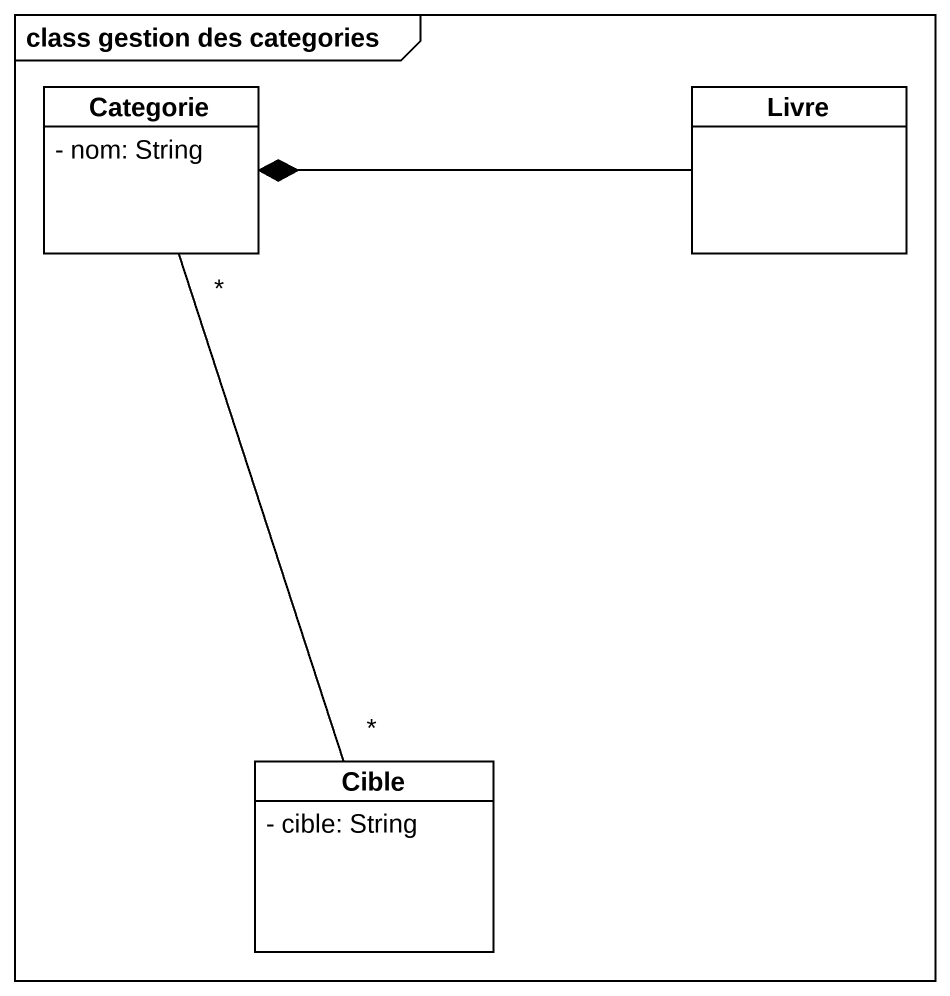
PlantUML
@startuml
mainframe class gestion des categories
hide circle
hide empty members
skinparam classAttributeIconSize 0
class Categorie {
  - nom: String
}
class Livre
class Cible {
  - cible: String
}
Categorie "*" -- "*" Cible
Livre -left-* Categorie
@enduml
